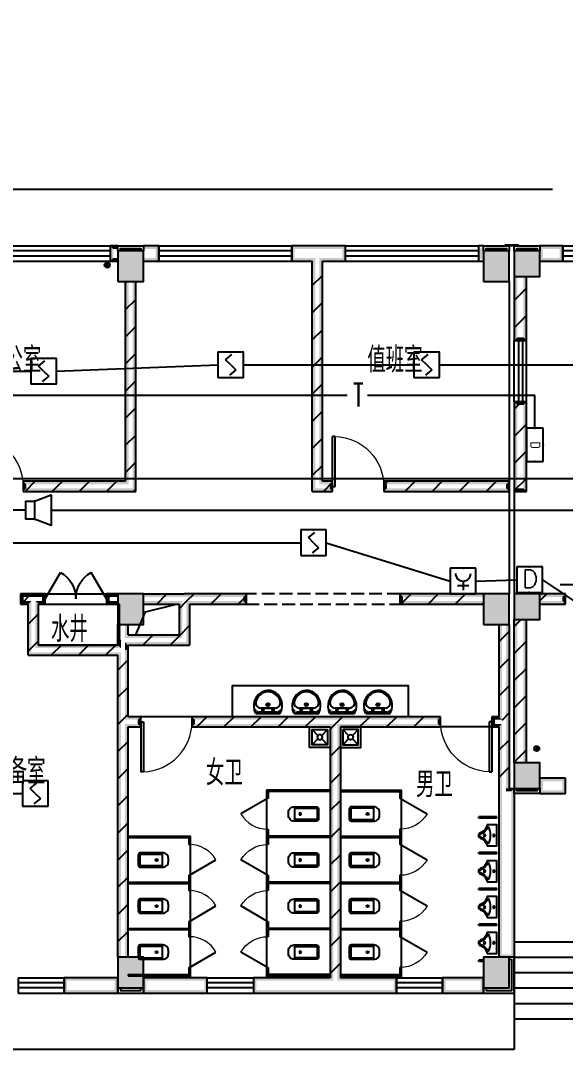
# Model space of a CAD drawing. Extents: x 101023 to 279373, y -114511 to 293844.
# Drawn here: x 171580 to 182230, y -98566 to -78466 of the extents above; entities that cross this region are included whole.
import ezdxf
from ezdxf.enums import TextEntityAlignment as Align

# ---------------------------------------------------------------- set-up
doc = ezdxf.new("R2010")
doc.units = 0
doc.header["$LTSCALE"] = 1000
doc.header["$MEASUREMENT"] = 0
doc.linetypes.add('DASH', pattern=[0.35, 0.25, -0.1])
for name, color, linetype in [('A-DOOR-HOLE', 161, 'Continuous'), ('A-Fixt', 81, 'Continuous'), ('A-WALL-PATT', 252, 'Continuous'), ('COLUMN', 2, 'Continuous'), ('DOOR_FIRE', 4, 'Continuous'), ('E2-楼梯、坡道', 52, 'Continuous'), ('EQUIP-广播', 3, 'Continuous'), ('EQUIP-消防', 3, 'Continuous'), ('PUB_HATCH', 8, 'Continuous'), ('PUB_TEXT', 7, 'Continuous'), ('PUB_WALL', 2, 'Continuous'), ('SIG_TEXT', 7, 'Continuous'), ('STAIR', 2, 'Continuous'), ('WALL', 2, 'Continuous'), ('WINDOW', 2, 'Continuous'), ('WIRE-消防', 1, 'Continuous'), ('厕卫厨', 252, 'Continuous'), ('厨卫', 252, 'Continuous'), ('排水', 153, 'Continuous'), ('看线', 30, 'Continuous')]:
    doc.layers.add(name, color=color, linetype=linetype)
doc.styles.add('_TEL_ATTDEF', font='gbenor', dxfattribs={"bigfont": 'gbcbig'})
doc.styles.add('_TEL_DIM', font='simplex.shx', dxfattribs={"width": 0.8, "height": 3.5, "bigfont": 'gbcbig.shx'})
doc.styles.get("Standard").update_dxf_attribs({"font": 'simplex.shx', "width": 0.8, "bigfont": 'gbcbig.shx'})
pattern_1 = [(45, (-908016.57, -754752.9), (-265.16515, 265.16515), [])]

# ---------------------------------------------------------------- blocks, each defined once
blk = doc.blocks.new('$equip$00002755')
for p, q in [((0.5, 0.5), (-0.5, 0.5)), ((-0.5, 0.5), (-0.5, -0.5)), ((0.5, -0.5), (0.5, 0.5)), ((-0.5, -0.5), (0.5, -0.5))]:
    blk.add_line(p, q)
at = {"const_width": 0.04}
blk.add_lwpolyline([(-0.5, 0.5), (0.5, 0.5), (0.5, -0.5), (-0.5, -0.5), (-0.5, 0.5), (0.5, 0.5)], dxfattribs=at)
for p in [(0, 0.5), (-0.5, 0), (0.5, 0), (-0.027, -0.5)]:
    blk.add_point(p)
at = {"color": 7}
blk.add_attdef('$TEXT$', text='', height=0.4, dxfattribs=at).set_placement((0.026, -0.008), align=Align.MIDDLE_CENTER)
at = {"color": 7, "flags": 1}
for tag, height, p in [('A', 0.00002, (0, 0)), ('B', 0.4, (0.755, -0.254))]:
    blk.add_attdef(tag, text='', height=height, dxfattribs=at).set_placement(p, align=Align.MIDDLE_CENTER)
blk = doc.blocks.new('$equip$00002656')
for p, q in [((-0.5, 1), (-0.5, 0)), ((0.5, 1), (-0.5, 1)), ((0.5, 0), (0.5, 1)), ((0, 0.5), (0, 0.15)), ((-0.5, 0), (0.5, 0)), ((-0.219, 0.331), (0.222, 0.331))]:
    blk.add_line(p, q)
at = {"const_width": 0.04}
blk.add_lwpolyline([(-0.5, 1), (0.5, 1), (0.5, 0), (-0.5, 0), (-0.5, 1), (0.5, 1)], dxfattribs=at)
blk.add_arc((0, 0.8), 0.3, 180, 0)
for p in [(0, 1), (-0.5, 0.5), (0.5, 0.5), (0, 0)]:
    blk.add_point(p)
at = {"color": 7, "flags": 1}
for tag, height, p in [('B', 0.4, (0.762, 0.292)), ('A', 0.00002, (0, 0))]:
    blk.add_attdef(tag, text='', height=height, dxfattribs=at).set_placement(p, align=Align.MIDDLE_CENTER)
blk = doc.blocks.new('$Equip$00002649')
for p, q in [((-0.5, 0.5), (-0.5, -0.5)), ((0.5, 0.5), (-0.5, 0.5)), ((0.5, -0.5), (0.5, 0.5)), ((-0.2, 0.2), (0.05, 0.4)), ((0, 0), (-0.2, 0.2)), ((0, 0), (0.2, -0.2)), ((0.2, -0.2), (-0.05, -0.4)), ((-0.5, -0.5), (0.5, -0.5))]:
    blk.add_line(p, q)
at = {"const_width": 0.04}
blk.add_lwpolyline([(-0.5, 0.5), (0.5, 0.5), (0.5, -0.5), (-0.5, -0.5), (-0.5, 0.5), (0.5, 0.5)], dxfattribs=at)
for p in [(0, 0.5), (-0.5, 0), (0.5, 0), (0, -0.5)]:
    blk.add_point(p)
at = {"color": 7, "flags": 1}
for tag, height, p in [('A', 0.00002, (0, 0)), ('B', 0.4, (0.762, -0.208))]:
    blk.add_attdef(tag, text='', height=height, dxfattribs=at).set_placement(p, align=Align.MIDDLE_CENTER)
blk = doc.blocks.new('ng')
at = {"layer": '排水'}
for p, q in [((345991, 781358), (346091, 781358)), ((346041, 781408), (346041, 781308))]:
    blk.add_line(p, q, dxfattribs=at)
blk.add_circle((346041, 781358), 50, dxfattribs=at)
blk = doc.blocks.new('雨水管')
at = {"layer": '排水'}
blk.add_blockref('ng', (628560, -122908), dxfattribs=at)
blk = doc.blocks.new('$TCHSYS$APDOOR2D')
blk.add_line((0.5, 0), (0, 0.866))
at = {"lineweight": 13}
blk.add_arc((0.5, 0), 1, 120, 180, dxfattribs=at)
blk = doc.blocks.new('$lvtry$00000202')
at = {"color": 0}
for p, q in [((-110, -40, 0), (-110, -470, 0)), ((100, -30, 0), (-100, -30, 0)), ((110, -470, 0), (110, -40, 0)), ((140, -470, 0), (-140, -470, 0))]:
    blk.add_line(p, q, dxfattribs=at)
at = {"color": 0, "elevation": 0}
blk.add_lwpolyline([(140, -40, 0.414214), (100, 0), (-100, 0, 0.414214), (-140, -40), (-140, -480, 0.414214), (-30, -590), (30, -590, 0.414214), (140, -480)], format="xyb", close=True, dxfattribs=at)
at = {"color": 0}
blk.add_circle((0, -359, 0), 20, dxfattribs=at)
for centre, start, end in [((-100, -40, 0), 90, 180), ((100, -40, 0), 0, 90)]:
    blk.add_arc(centre, 10, start, end, dxfattribs=at)
for p in [(0, 0, 0), (0, -359, 0)]:
    blk.add_point(p, dxfattribs=at)
blk = doc.blocks.new('_E6')
for p, q in [((240, 0), (-240, 0)), ((-237, 0), (239, 0)), ((240, 0), (270, -79)), ((-213, -36), (-271, -91)), ((-240, 0), (-270, -79)), ((-179, -23), (181, -23)), ((141, -105), (-141, -105)), ((-141, -105), (141, -105)), ((217, -37), (274, -95))]:
    blk.add_line(p, q)
for centre, radius in [((-99, -65), 16.3), ((2, -172), 31.6), ((2, -172), 23), ((101, -65), 16.3)]:
    blk.add_circle(centre, radius)
for centre, radius, start, end in [((28, -152), 307, 166.1751, 244.7296), ((-141, -205), 100, 90, 190.5602), ((-179, -73), 50, 90, 133.181), ((-28, -152), 307, 297.0639, 13.8249), ((141, -205), 100, 349.4398, 90), ((181, -73), 50, 44.5607, 90), ((0, -179), 243, 190.5602, 349.4398), ((0, -201), 250, 245.8071, 296.4628), ((28, -152), 307, 266.589, 266.5936)]:
    blk.add_arc(centre, radius, start, end)
at = {"width": 0.8, "flags": 9}
for tag in ['XSIZE', 'YSIZE']:
    blk.add_attdef(tag, (0, 0), '', height=0.5, dxfattribs=at)
blk = doc.blocks.new('$lvtry$00000191')
for p, q in [((-150, -150), (-39, -269)), ((39, -269), (150, -150)), ((-150, -450), (-39, -331)), ((39, -331), (150, -450))]:
    blk.add_line(p, q)
for points in [[(200, -500), (200, -100), (-200, -100), (-200, -500)], [(150, -450), (150, -150), (-150, -150), (-150, -450)]]:
    blk.add_lwpolyline(points, close=True)
blk.add_circle((0, -300), 50)
blk.add_point((0, -150))
blk = doc.blocks.new('$WINLIB2D$00000001')
at = {"color": 0}
for points in [[(-0.5, 0.5), (-0.5, -0.5)], [(-0.5, 0.5), (0.5, 0.5)], [(0.5, -0.5), (0.5, 0.5)], [(0.5, 0.1667), (-0.5, 0.1667)], [(0.5, -0.1667), (-0.5, -0.1667)], [(-0.5, -0.5), (0.5, -0.5)]]:
    blk.add_lwpolyline(points, dxfattribs=at)
blk = doc.blocks.new('$DorLib2D$00000001')
for p, q in [((0.45, 0.975), (0.5, 0.975)), ((0.45, 0), (0.45, 0.975)), ((0.5, 0), (0.5, 0.975)), ((0.5, 0), (0.45, 0))]:
    blk.add_line(p, q)
at = {"lineweight": 13}
blk.add_arc((0.475, 0), 0.975, 91.4693, 180, dxfattribs=at)
blk = doc.blocks.new('$lvtry$00000222')
at = {"color": 0, "elevation": 0}
blk.add_lwpolyline([(-205, -191), (-205, 0), (205, 0), (205, -191, 0.268068), (51, -323, -0.317765), (0, -360, -0.317765), (-51, -323, 0.268068)], format="xyb", close=True, dxfattribs=at)
at = {"color": 0}
for centre in [(0, -60, 0), (0, -242, 0)]:
    blk.add_circle(centre, 20, dxfattribs=at)
for centre, radius, start, end in [((-152, -175, 0), 10, 114.1084, 248.1394), ((5, -526, 0), 395, 66.6675, 114.1084), ((-243, -401, 0), 233, 19.2639, 68.1394), ((243, -401, 0), 233, 110.4941, 160.7361), ((158, -173, 0), 10, 290.4941, 66.6675), ((0, -316, 0), 24, 199.2639, 269.4998), ((0, -316, 0), 24, 270.5002, 340.7361)]:
    blk.add_arc(centre, radius, start, end, dxfattribs=at)
for p in [(0, -60, 0), (0, -242, 0)]:
    blk.add_point(p, dxfattribs=at)
blk = doc.blocks.new('$DorLib2D$00000231')
at = {"color": 0}
for p, q in [((-0.5, 0), (-0.25, 0.433)), ((0.5, 0), (0.25, 0.433))]:
    blk.add_line(p, q, dxfattribs=at)
for centre, start, end in [((-0.5, 0), 0, 60), ((0.5, 0), 120, 180)]:
    blk.add_arc(centre, 0.5, start, end, dxfattribs=at)
blk = doc.blocks.new('_FZH')
blk.add_lwpolyline([(-0.5, -0.5), (0.5, -0.5), (0.5, 0.5), (-0.5, 0.5)], close=True)
at = {"layer": 'PUB_HATCH'}
blk.add_solid([(-0.5, -0.5), (0.5, -0.5), (-0.5, 0.5), (0.5, 0.5)], dxfattribs=at)
blk = doc.blocks.new('A$C40CE5D7B')
at = {"layer": 'A-WALL-PATT'}
h = blk.add_hatch(dxfattribs=at)
h.set_pattern_fill('普通砖', color=256, scale=150, style=0)
h.set_pattern_definition(pattern_1)
h.paths.add_polyline_path([(60950, 27870), (61150, 28070), (61150, 32370), (61050, 32470), (60950, 32370)])
h = blk.add_hatch(dxfattribs=at)
h.set_pattern_fill('普通砖', color=256, scale=150, style=0)
h.set_pattern_definition(pattern_1)
h.paths.add_polyline_path([(57500, 31970), (57300, 31970), (57300, 28070), (57500, 27870)])
h = blk.add_hatch(dxfattribs=at)
h.set_pattern_fill('普通砖', color=256, scale=150, style=0)
h.set_pattern_definition(pattern_1)
h.paths.add_polyline_path([(65140, 32070), (64900, 32070), (64900, 30819), (65140, 30819)])
h = blk.add_hatch(dxfattribs=at)
h.set_pattern_fill('普通砖', color=256, scale=150, style=0)
h.set_pattern_definition(pattern_1)
h.paths.add_polyline_path([(65140, 27870), (65140, 29619), (64900, 29619), (64900, 27870)])
h = blk.add_hatch(dxfattribs=at)
h.set_pattern_fill('普通砖', color=256, scale=150, style=0)
h.set_pattern_definition(pattern_1)
h.paths.add_polyline_path([(57500, 27870), (57300, 28070), (55300, 28070), (55300, 27870)])
h = blk.add_hatch(dxfattribs=at)
h.set_pattern_fill('普通砖', color=256, scale=150, style=0)
h.set_pattern_definition(pattern_1)
h.paths.add_polyline_path([(61150, 28070), (60950, 27870), (61350, 27870), (61350, 28070)])
h = blk.add_hatch(dxfattribs=at)
h.set_pattern_fill('普通砖', color=256, scale=150, style=0)
h.set_pattern_definition(pattern_1)
h.paths.add_polyline_path([(64800, 28070), (62350, 28070), (62350, 27870), (64800, 27870)])
h = blk.add_hatch(dxfattribs=at)
h.set_pattern_fill('普通砖', color=256, scale=150, style=0)
h.set_pattern_definition(pattern_1)
h.paths.add_polyline_path([(55500, 25737), (55500, 25870), (55250, 25870), (55250, 25670), (55400, 25670), (55460, 25730)])
h = blk.add_hatch(dxfattribs=at)
h.set_pattern_fill('普通砖', color=256, scale=150, style=0)
h.set_pattern_definition(pattern_1)
h.paths.add_polyline_path([(55400, 24670), (55600, 24870), (55600, 25670), (55540, 25730), (55500, 25737), (55460, 25730), (55400, 25670)])
h = blk.add_hatch(dxfattribs=at)
h.set_pattern_fill('普通砖', color=256, scale=150, style=0)
h.set_pattern_definition(pattern_1)
h.paths.add_polyline_path([(55540, 25730), (55600, 25670), (55730, 25670), (55730, 25870), (55500, 25870), (55500, 25737)])
h = blk.add_hatch(dxfattribs=at)
h.set_pattern_fill('普通砖', color=256, scale=150, style=0)
h.set_pattern_definition(pattern_1)
h.paths.add_polyline_path([(57150, 25670), (57150, 25870), (56930, 25870), (56930, 25670)])
h = blk.add_hatch(dxfattribs=at)
h.set_pattern_fill('普通砖', color=256, scale=150, style=0)
h.set_pattern_definition(pattern_1)
h.paths.add_polyline_path([(57650, 25870), (57650, 25670), (58350, 25670), (58410, 25730), (58450, 25737), (58450, 25870)])
h = blk.add_hatch(dxfattribs=at)
h.set_pattern_fill('普通砖', color=256, scale=150, style=0)
h.set_pattern_definition(pattern_1)
h.paths.add_polyline_path([(58450, 25737), (58410, 25730), (58350, 25670), (58350, 25070), (58550, 24870), (58550, 25670), (58490, 25730)])
h = blk.add_hatch(dxfattribs=at)
h.set_pattern_fill('普通砖', color=256, scale=150, style=0)
h.set_pattern_definition(pattern_1)
h.paths.add_polyline_path([(58490, 25730), (58550, 25670), (59664, 25670), (59664, 25870), (58450, 25870), (58450, 25737)])
h = blk.add_hatch(dxfattribs=at)
h.set_pattern_fill('普通砖', color=256, scale=150, style=0)
h.set_pattern_definition(pattern_1)
h.paths.add_polyline_path([(64300, 25670), (64300, 25870), (62664, 25870), (62664, 25670)])
h = blk.add_hatch(dxfattribs=at)
h.set_pattern_fill('普通砖', color=256, scale=150, style=0)
h.set_pattern_definition(pattern_1)
h.paths.add_polyline_path([(65400, 25870), (65400, 25670), (65900, 25670), (65900, 25870)])
h = blk.add_hatch(dxfattribs=at)
h.set_pattern_fill('普通砖', color=256, scale=150, style=0)
h.set_pattern_definition(pattern_1)
h.paths.add_polyline_path([(65140, 25370), (64900, 25370), (64900, 22570), (65140, 22570)])
h = blk.add_hatch(dxfattribs=at)
h.set_pattern_fill('普通砖', color=256, scale=150, style=0)
h.set_pattern_definition(pattern_1)
h.paths.add_polyline_path([(64800, 25270), (64600, 25270), (64600, 23470), (64660, 23410), (64667, 23370), (64800, 23370)])
h = blk.add_hatch(dxfattribs=at)
h.set_pattern_fill('普通砖', color=256, scale=150, style=0)
h.set_pattern_definition(pattern_1)
h.paths.add_polyline_path([(57217, 24770), (57350, 24770), (57350, 24870), (57290, 24930), (57283, 24970), (57150, 24970), (57150, 24870), (57210, 24810)])
h = blk.add_hatch(dxfattribs=at)
h.set_pattern_fill('普通砖', color=256, scale=150, style=0)
h.set_pattern_definition(pattern_1)
h.paths.add_polyline_path([(57283, 24970), (57290, 24930), (57350, 24870), (58550, 24870), (58350, 25070), (57350, 25070), (57290, 25010)])
h = blk.add_hatch(dxfattribs=at)
h.set_pattern_fill('普通砖', color=256, scale=150, style=0)
h.set_pattern_definition(pattern_1)
h.paths.add_polyline_path([(55600, 24870), (55400, 24670), (57150, 24670), (57210, 24730), (57217, 24770), (57210, 24810), (57150, 24870)])
h = blk.add_hatch(dxfattribs=at)
h.set_pattern_fill('普通砖', color=256, scale=150, style=0)
h.set_pattern_definition(pattern_1)
h.paths.add_polyline_path([(57283, 23370), (57290, 23410), (57350, 23470), (57350, 24770), (57217, 24770), (57210, 24730), (57150, 24670), (57150, 23370)])
h = blk.add_hatch(dxfattribs=at)
h.set_pattern_fill('普通砖', color=256, scale=150, style=0)
h.set_pattern_definition(pattern_1)
h.paths.add_polyline_path([(57150, 18770), (57350, 18770), (57350, 23270), (57290, 23330), (57283, 23370), (57150, 23370)])
h = blk.add_hatch(dxfattribs=at)
h.set_pattern_fill('普通砖', color=256, scale=150, style=0)
h.set_pattern_definition(pattern_1)
h.paths.add_polyline_path([(57290, 23330), (57350, 23270), (57600, 23270), (57600, 23470), (57350, 23470), (57290, 23410), (57283, 23370)])
h = blk.add_hatch(dxfattribs=at)
h.set_pattern_fill('普通砖', color=256, scale=150, style=0)
h.set_pattern_definition(pattern_1)
h.paths.add_polyline_path([(61400, 23337), (61400, 23470), (58600, 23470), (58600, 23270), (61300, 23270), (61360, 23330)])
h = blk.add_hatch(dxfattribs=at)
h.set_pattern_fill('普通砖', color=256, scale=150, style=0)
h.set_pattern_definition(pattern_1)
h.paths.add_polyline_path([(61400, 23337), (61360, 23330), (61300, 23270), (61300, 18370), (61400, 18270), (61500, 18370), (61500, 23270), (61440, 23330)])
h = blk.add_hatch(dxfattribs=at)
h.set_pattern_fill('普通砖', color=256, scale=150, style=0)
h.set_pattern_definition(pattern_1)
h.paths.add_polyline_path([(61440, 23330), (61500, 23270), (63460, 23270), (63460, 23470), (61400, 23470), (61400, 23337)])
h = blk.add_hatch(dxfattribs=at)
h.set_pattern_fill('普通砖', color=256, scale=150, style=0)
h.set_pattern_definition(pattern_1)
h.paths.add_polyline_path([(64667, 23370), (64660, 23330), (64600, 23270), (64600, 22070), (64800, 22070), (64800, 23370)])
at = {"layer": 'PUB_WALL'}
for points in [[(57150, 32670), (57000, 32670), (57060, 32610), (57150, 32610)], [(57000, 32670), (57000, 32370), (57060, 32430), (57060, 32610)], [(57650, 32570), (57150, 32570), (57210, 32510), (57590, 32510)], [(57150, 32570), (57150, 31970), (57210, 32030), (57210, 32510)], [(57650, 31970), (57650, 32570), (57590, 32510), (57590, 32030)], [(57949, 32670), (57650, 32670), (57650, 32610), (57889, 32610)], [(57949, 32370), (57949, 32670), (57889, 32610), (57889, 32430)], [(61050, 32670), (60549, 32670), (60609, 32610), (61050, 32610)], [(60549, 32670), (60549, 32370), (60609, 32430), (60609, 32610)], [(61599, 32670), (61050, 32670), (61050, 32610), (61539, 32610)], [(61599, 32370), (61599, 32670), (61539, 32610), (61539, 32430)], [(64199, 32670), (64199, 32370), (64259, 32430), (64259, 32610)], [(64300, 32370), (64300, 32670), (64240, 32610), (64240, 32430)], [(64800, 32570), (64300, 32570), (64360, 32510), (64740, 32510)], [(64300, 32570), (64300, 31970), (64360, 32030), (64360, 32510)], [(64800, 31970), (64800, 32570), (64740, 32510), (64740, 32030)], [(65400, 32570), (64900, 32570), (64960, 32510), (65340, 32510)], [(64900, 32570), (64900, 32070), (64960, 32130), (64960, 32510)], [(65400, 32070), (65400, 32570), (65340, 32510), (65340, 32130)], [(65850, 32670), (65400, 32670), (65460, 32610), (65790, 32610)], [(65400, 32670), (65400, 32370), (65460, 32430), (65460, 32610)], [(65850, 32370), (65850, 32670), (65790, 32610), (65790, 32430)], [(57000, 32370), (57150, 32370), (57150, 32430), (57060, 32430)], [(57650, 32370), (57949, 32370), (57889, 32430), (57650, 32430)], [(60549, 32370), (60950, 32370), (61010, 32430), (60609, 32430)], [(60950, 27870), (60950, 32370), (61010, 32430), (61010, 27930)], [(61150, 28070), (61150, 32370), (61090, 32430), (61090, 28010)], [(61150, 32370), (61599, 32370), (61539, 32430), (61090, 32430)], [(65400, 32370), (65850, 32370), (65790, 32430), (65460, 32430)], [(57150, 31970), (57650, 31970), (57590, 32030), (57210, 32030)], [(57360, 31970), (57300, 31970), (57300, 28070), (57360, 28010)], [(57500, 31970), (57440, 31970), (57440, 27930), (57500, 27870)], [(64300, 31970), (64800, 31970), (64740, 32030), (64360, 32030)], [(64900, 32070), (65400, 32070), (65340, 32130), (64960, 32130)], [(64960, 32070), (64900, 32070), (64900, 30819), (64960, 30879)], [(65140, 32070), (65080, 32070), (65080, 30879), (65140, 30819)], [(64900, 30819), (65140, 30819), (65080, 30879), (64960, 30879)], [(65140, 29619), (64900, 29619), (64960, 29559), (65080, 29559)], [(64900, 29619), (64900, 27870), (64960, 27930), (64960, 29559)], [(65140, 27870), (65140, 29619), (65080, 29559), (65080, 27930)], [(57300, 28070), (55300, 28070), (55360, 28010), (57360, 28010)], [(55300, 28070), (55300, 27870), (55360, 27930), (55360, 28010)], [(61350, 28070), (61150, 28070), (61090, 28010), (61290, 28010)], [(61350, 27870), (61350, 28070), (61290, 28010), (61290, 27930)], [(64800, 28070), (62350, 28070), (62410, 28010), (64740, 28010)], [(62350, 28070), (62350, 27870), (62410, 27930), (62410, 28010)], [(64800, 27870), (64800, 28070), (64740, 28010), (64740, 27930)], [(55300, 27870), (57500, 27870), (57440, 27930), (55360, 27930)], [(60950, 27870), (61350, 27870), (61290, 27930), (61010, 27930)], [(62350, 27870), (64800, 27870), (64740, 27930), (62410, 27930)], [(64900, 27870), (65140, 27870), (65080, 27930), (64960, 27930)], [(55500, 25870), (55250, 25870), (55310, 25810), (55500, 25810)], [(55250, 25870), (55250, 25670), (55310, 25730), (55310, 25810)], [(55250, 25670), (55400, 25670), (55460, 25730), (55310, 25730)], [(55400, 24670), (55400, 25670), (55460, 25730), (55460, 24730)], [(55730, 25870), (55500, 25870), (55500, 25810), (55670, 25810)], [(55600, 24870), (55600, 25670), (55540, 25730), (55540, 24810)], [(55600, 25670), (55730, 25670), (55670, 25730), (55540, 25730)], [(55730, 25670), (55730, 25870), (55670, 25810), (55670, 25730)], [(57150, 25810), (57150, 25870), (56930, 25870), (56990, 25810)], [(56930, 25870), (56930, 25670), (56990, 25730), (56990, 25810)], [(57150, 25670), (57150, 25730), (56990, 25730), (56930, 25670)], [(57650, 25870), (57150, 25870), (57210, 25810), (57590, 25810)], [(57150, 25870), (57150, 25270), (57210, 25330), (57210, 25810)], [(57650, 25270), (57650, 25870), (57590, 25810), (57590, 25330)], [(57650, 25870), (57650, 25810), (58450, 25810), (58450, 25870)], [(57650, 25730), (57650, 25670), (58350, 25670), (58410, 25730)], [(58350, 25670), (58350, 25070), (58410, 25010), (58410, 25730)], [(59664, 25870), (58450, 25870), (58450, 25810), (59604, 25810)], [(58550, 25670), (58550, 24870), (58490, 24930), (58490, 25730)], [(58550, 25670), (59664, 25670), (59604, 25730), (58490, 25730)], [(59664, 25670), (59664, 25870), (59604, 25810), (59604, 25730)], [(64300, 25810), (64300, 25870), (62664, 25870), (62724, 25810)], [(62664, 25870), (62664, 25670), (62724, 25730), (62724, 25810)], [(64300, 25670), (64300, 25730), (62724, 25730), (62664, 25670)], [(64800, 25870), (64300, 25870), (64360, 25810), (64740, 25810)], [(64300, 25870), (64300, 25270), (64360, 25330), (64360, 25810)], [(64800, 25270), (64800, 25870), (64740, 25810), (64740, 25330)], [(65400, 25870), (64900, 25870), (64960, 25810), (65340, 25810)], [(64900, 25870), (64900, 25370), (64960, 25430), (64960, 25810)], [(65400, 25370), (65400, 25870), (65340, 25810), (65340, 25430)], [(65400, 25870), (65400, 25810), (65840, 25810), (65900, 25870)], [(65400, 25730), (65400, 25670), (65900, 25670), (65840, 25730)], [(65900, 25670), (65900, 25870), (65840, 25810), (65840, 25730)], [(57150, 25270), (57650, 25270), (57590, 25330), (57210, 25330)], [(64300, 25270), (64800, 25270), (64740, 25330), (64360, 25330)], [(64900, 25370), (65400, 25370), (65340, 25430), (64960, 25430)], [(64960, 25370), (64900, 25370), (64900, 22570), (64960, 22570)], [(65140, 25370), (65080, 25370), (65080, 22570), (65140, 22570)], [(57210, 25270), (57150, 25270), (57150, 24970), (57210, 24970)], [(57350, 25270), (57290, 25270), (57290, 25010), (57350, 25070)], [(64660, 25270), (64600, 25270), (64600, 23470), (64660, 23410)], [(64800, 25270), (64740, 25270), (64740, 23370), (64800, 23370)], [(57150, 24870), (57150, 24970), (57210, 24970), (57210, 24810)], [(57350, 25070), (58350, 25070), (58410, 25010), (57290, 25010)], [(57350, 24770), (57350, 24870), (57290, 24930), (57290, 24770)], [(57350, 24870), (58550, 24870), (58490, 24930), (57290, 24930)], [(55400, 24670), (57150, 24670), (57210, 24730), (55460, 24730)], [(55600, 24870), (57150, 24870), (57210, 24810), (55540, 24810)], [(57150, 23370), (57150, 24670), (57210, 24730), (57210, 23370)], [(57350, 23470), (57350, 24770), (57290, 24770), (57290, 23410)], [(57150, 18770), (57210, 18770), (57210, 23370), (57150, 23370)], [(57600, 23470), (57350, 23470), (57290, 23410), (57540, 23410)], [(57290, 18770), (57350, 18770), (57350, 23270), (57290, 23330)], [(57350, 23270), (57600, 23270), (57540, 23330), (57290, 23330)], [(57600, 23270), (57600, 23470), (57540, 23410), (57540, 23330)], [(61400, 23470), (58600, 23470), (58660, 23410), (61400, 23410)], [(58600, 23470), (58600, 23270), (58660, 23330), (58660, 23410)], [(58600, 23270), (61300, 23270), (61360, 23330), (58660, 23330)], [(61300, 23270), (61300, 18370), (61360, 18310), (61360, 23330)], [(63460, 23470), (61400, 23470), (61400, 23410), (63400, 23410)], [(61500, 23270), (61500, 18370), (61440, 18310), (61440, 23330)], [(61500, 23270), (63460, 23270), (63400, 23330), (61440, 23330)], [(63460, 23270), (63460, 23470), (63400, 23410), (63400, 23330)], [(64600, 23470), (64460, 23470), (64520, 23410), (64660, 23410)], [(64460, 23470), (64460, 23270), (64520, 23330), (64520, 23410)], [(64460, 23270), (64600, 23270), (64660, 23330), (64520, 23330)], [(64600, 23270), (64600, 22070), (64660, 22070), (64660, 23330)], [(64800, 23370), (64800, 22070), (64740, 22070), (64740, 23370)], [(65400, 22570), (64900, 22570), (64960, 22510), (65340, 22510)], [(64900, 22570), (64900, 22070), (64960, 22130), (64960, 22510)], [(65400, 22070), (65400, 22570), (65340, 22510), (65340, 22130)], [(64900, 22070), (65400, 22070), (65340, 22130), (64960, 22130)], [(65900, 22270), (65400, 22270), (65460, 22210), (65840, 22210)], [(65400, 22270), (65400, 21970), (65460, 22030), (65460, 22210)], [(65900, 21970), (65900, 22270), (65840, 22210), (65840, 22030)], [(64600, 22070), (64600, 18770), (64660, 18770), (64660, 22070)], [(64740, 22070), (64740, 22010), (64840, 22010), (64900, 22070)], [(64900, 22070), (64840, 22010), (64840, 18770), (64900, 18770)], [(65400, 21970), (65900, 21970), (65840, 22030), (65460, 22030)], [(57650, 18770), (57150, 18770), (57210, 18710), (57590, 18710)], [(57150, 18770), (57150, 18170), (57210, 18230), (57210, 18710)], [(57650, 18170), (57650, 18770), (57590, 18710), (57590, 18230)], [(64800, 18770), (64300, 18770), (64360, 18710), (64740, 18710)], [(64300, 18770), (64300, 18170), (64360, 18230), (64360, 18710)], [(64900, 18770), (64900, 18830), (64600, 18830), (64600, 18770)], [(64800, 18170), (64800, 18770), (64740, 18710), (64740, 18230)], [(57150, 18370), (56100, 18370), (56160, 18310), (57090, 18310)], [(56100, 18370), (56100, 18070), (56160, 18130), (56160, 18310)], [(57150, 18070), (57150, 18370), (57090, 18310), (57090, 18130)], [(58900, 18370), (57650, 18370), (57710, 18310), (58840, 18310)], [(57650, 18370), (57650, 18070), (57710, 18130), (57710, 18310)], [(58900, 18070), (58900, 18370), (58840, 18310), (58840, 18130)], [(61300, 18370), (59800, 18370), (59860, 18310), (61360, 18310)], [(59800, 18370), (59800, 18070), (59860, 18130), (59860, 18310)], [(62600, 18370), (61500, 18370), (61440, 18310), (62540, 18310)], [(62600, 18070), (62600, 18370), (62540, 18310), (62540, 18130)], [(64300, 18370), (63500, 18370), (63560, 18310), (64240, 18310)], [(63500, 18370), (63500, 18070), (63560, 18130), (63560, 18310)], [(64300, 18070), (64300, 18370), (64240, 18310), (64240, 18130)], [(56100, 18070), (57150, 18070), (57090, 18130), (56160, 18130)], [(57150, 18170), (57650, 18170), (57590, 18230), (57210, 18230)], [(57650, 18070), (58900, 18070), (58840, 18130), (57710, 18130)], [(59800, 18070), (61400, 18070), (61400, 18130), (59860, 18130)], [(61400, 18070), (62600, 18070), (62540, 18130), (61400, 18130)], [(63500, 18070), (64300, 18070), (64240, 18130), (63560, 18130)], [(64300, 18170), (64800, 18170), (64740, 18230), (64360, 18230)]]:
    blk.add_hatch(color=256, dxfattribs=at).paths.add_polyline_path(points)
for points in [[(57150, 32570), (57150, 32670), (57650, 32670), (57650, 32570)], [(57200, 32570), (57200, 32620), (57600, 32620), (57600, 32570)], [(64300, 32570), (64300, 32670), (64800, 32670), (64800, 32570)], [(64350, 32570), (64350, 32620), (64750, 32620), (64750, 32570)], [(64900, 32570), (64900, 32670), (65400, 32670), (65400, 32570)], [(64950, 32570), (64950, 32620), (65350, 32620), (65350, 32570)], [(57500, 25070), (57691, 25520), (58300, 25670)], [(60065, 18370), (60065, 22035), (61300, 22035)], [(61500, 22035), (62687, 22035), (62687, 18370)], [(65400, 22070), (65400, 21970), (64900, 21970), (64900, 22070)], [(65350, 22070), (65350, 22020), (64950, 22020), (64950, 22070)], [(57350, 21135), (58562, 21135), (58562, 18370)], [(64300, 18170), (64300, 18070), (64900, 18070), (64900, 18770), (64800, 18770)], [(64350, 18170), (64350, 18120), (64850, 18120), (64850, 18720), (64800, 18720)], [(57150, 18170), (57150, 18070), (57650, 18070), (57650, 18170)], [(57200, 18170), (57200, 18120), (57600, 18120), (57600, 18170)]]:
    blk.add_lwpolyline(points)
for points in [[(64725, 32690), (64975, 32690), (64975, 32670), (64725, 32670)], [(55600, 25670), (57175, 25670), (57175, 24870), (55600, 24870)]]:
    blk.add_lwpolyline(points, close=True)
at = {"layer": 'A-DOOR-HOLE', "linetype": 'DASH'}
for p, q in [((62664, 25870), (59664, 25870)), ((59664, 25670), (62664, 25670))]:
    blk.add_line(p, q, dxfattribs=at)
at = {"layer": 'DOOR_FIRE'}
for p, q in [((55730, 25870), (56930, 25870)), ((55730, 25670), (56930, 25670))]:
    blk.add_line(p, q, dxfattribs=at)
at = {"layer": 'E2-楼梯、坡道'}
for points in [[(64900, 22070), (64900, 18170), (72700, 18170), (72700, 20170)], [(64900, 19070), (72700, 19070)], [(64900, 18770), (72700, 18770)], [(64900, 18470), (72700, 18470)], [(64900, 18170), (64900, 17870), (72700, 17870), (72700, 18170)], [(64900, 18170), (72700, 18170)], [(64900, 17870), (64900, 17570), (72700, 17570), (72700, 17870)]]:
    blk.add_lwpolyline(points, dxfattribs=at)
at = {"layer": 'WALL'}
for p, q in [((57150, 32670), (57000, 32670)), ((57000, 32670), (57000, 32370)), ((57949, 32670), (57650, 32670)), ((57949, 32370), (57949, 32670)), ((61050, 32670), (60549, 32670)), ((60549, 32670), (60549, 32370)), ((61599, 32670), (61050, 32670)), ((61599, 32370), (61599, 32670)), ((64300, 32670), (64199, 32670)), ((64199, 32670), (64199, 32370)), ((64300, 32570), (64300, 32670)), ((65850, 32670), (65400, 32670)), ((65400, 32670), (65400, 32570)), ((65850, 32370), (65850, 32670)), ((57000, 32370), (57150, 32370)), ((57650, 32370), (57949, 32370)), ((60549, 32370), (60950, 32370)), ((60950, 27870), (60950, 32370)), ((61150, 28070), (61150, 32370)), ((61150, 32370), (61599, 32370)), ((64199, 32370), (64300, 32370)), ((65400, 32370), (65850, 32370)), ((57300, 28070), (57300, 31970)), ((57500, 27870), (57500, 31970)), ((64900, 32070), (64900, 30819)), ((65140, 30819), (65140, 32070)), ((64900, 30819), (65140, 30819)), ((65140, 29619), (64900, 29619)), ((64900, 29619), (64900, 27870)), ((65140, 27870), (65140, 29619)), ((57300, 28070), (55300, 28070)), ((55300, 28070), (55300, 27870)), ((61350, 28070), (61150, 28070)), ((61350, 27870), (61350, 28070)), ((64800, 28070), (62350, 28070)), ((62350, 28070), (62350, 27870)), ((64800, 27870), (64800, 28070)), ((55300, 27870), (57500, 27870)), ((60950, 27870), (61350, 27870)), ((62350, 27870), (64800, 27870)), ((64900, 27870), (65140, 27870)), ((55500, 25870), (55250, 25870)), ((55250, 25870), (55250, 25670)), ((55730, 25870), (55500, 25870)), ((55730, 25670), (55730, 25870)), ((57150, 25870), (56930, 25870)), ((56930, 25870), (56930, 25670)), ((57650, 25870), (58450, 25870)), ((59664, 25870), (58450, 25870)), ((59664, 25670), (59664, 25870)), ((64300, 25870), (62664, 25870)), ((62664, 25870), (62664, 25670)), ((65900, 25870), (65400, 25870)), ((65900, 25670), (65900, 25870)), ((55250, 25670), (55400, 25670)), ((55400, 24670), (55400, 25670)), ((55600, 24870), (55600, 25670)), ((55600, 25670), (55730, 25670)), ((56930, 25670), (57150, 25670)), ((57650, 25670), (58350, 25670)), ((58350, 25670), (58350, 25070)), ((58550, 25670), (58550, 24870)), ((58550, 25670), (59664, 25670)), ((62664, 25670), (64300, 25670)), ((65400, 25670), (65900, 25670)), ((64900, 22570), (64900, 25370)), ((65140, 22570), (65140, 25370)), ((57150, 24970), (57150, 25270)), ((57350, 25070), (57350, 25270)), ((64600, 25270), (64600, 23470)), ((64800, 25270), (64800, 23370)), ((57150, 24870), (57150, 24970)), ((57350, 25070), (58350, 25070)), ((55600, 24870), (57150, 24870)), ((57350, 24770), (57350, 24870)), ((57350, 24870), (58550, 24870)), ((57350, 23470), (57350, 24770)), ((55400, 24670), (57150, 24670)), ((57150, 23370), (57150, 24670)), ((57150, 18770), (57150, 23370)), ((57600, 23470), (57350, 23470)), ((57600, 23270), (57600, 23470)), ((61400, 23470), (58600, 23470)), ((58600, 23470), (58600, 23270)), ((63460, 23470), (61400, 23470)), ((63460, 23270), (63460, 23470)), ((64600, 23470), (64460, 23470)), ((64460, 23470), (64460, 23270)), ((64800, 23370), (64800, 22070)), ((57350, 18770), (57350, 23270)), ((57350, 23270), (57600, 23270)), ((58600, 23270), (61300, 23270)), ((61300, 23270), (61300, 18370)), ((61500, 23270), (61500, 18370)), ((61500, 23270), (63460, 23270)), ((64460, 23270), (64600, 23270)), ((64600, 23270), (64600, 22070)), ((65900, 22270), (65400, 22270)), ((65900, 21970), (65900, 22270)), ((64600, 22070), (64600, 18770)), ((64800, 22070), (64900, 22070)), ((64900, 22070), (64900, 18770)), ((65400, 22070), (65400, 21970)), ((65400, 21970), (65900, 21970)), ((64560, 21514), (64210, 21514)), ((64210, 21489), (64210, 21514)), ((64560, 21489), (64560, 21514)), ((64560, 21489), (64210, 21489)), ((64560, 20814), (64210, 20814)), ((64210, 20789), (64210, 20814)), ((64560, 20789), (64210, 20789)), ((64560, 20789), (64560, 20814)), ((64560, 20114), (64210, 20114)), ((64210, 20089), (64210, 20114)), ((64560, 20089), (64560, 20114)), ((64560, 20089), (64210, 20089)), ((64560, 19414), (64210, 19414)), ((64210, 19389), (64210, 19414)), ((64560, 19389), (64210, 19389)), ((64560, 19389), (64560, 19414)), ((64300, 18714), (64210, 18714)), ((64210, 18689), (64210, 18714)), ((64900, 18770), (64800, 18770)), ((64300, 18689), (64210, 18689)), ((57150, 18370), (56100, 18370)), ((56100, 18370), (56100, 18070)), ((57150, 18070), (57150, 18370)), ((58900, 18370), (57650, 18370)), ((57650, 18370), (57650, 18070)), ((58900, 18070), (58900, 18370)), ((61300, 18370), (59800, 18370)), ((59800, 18370), (59800, 18070)), ((62600, 18370), (61500, 18370)), ((62600, 18070), (62600, 18370)), ((64300, 18370), (63500, 18370)), ((63500, 18370), (63500, 18070)), ((64300, 18070), (64300, 18370)), ((56100, 18070), (57150, 18070)), ((57650, 18070), (58900, 18070)), ((59800, 18070), (61400, 18070)), ((61400, 18070), (62600, 18070)), ((63500, 18070), (64300, 18070))]:
    blk.add_line(p, q, dxfattribs=at)
at = {"layer": 'WINDOW'}
for p, q in [((58600, 23470), (57600, 23470)), ((64460, 23270), (63460, 23270))]:
    blk.add_line(p, q, dxfattribs=at)
at = {"layer": '厕卫厨'}
blk.add_lwpolyline([(62835, 23470), (62835, 24070), (59385, 24070), (59385, 23470)], dxfattribs=at)
at = {"layer": '厨卫'}
for p, q in [((60062, 21872), (60062, 22035)), ((61300, 22035), (60062, 22035)), ((61300, 22010), (60062, 22010)), ((61300, 22035), (60087, 22035)), ((60087, 22010), (60087, 21872)), ((61300, 22010), (60087, 22010)), ((61300, 22035), (61300, 22010)), ((61300, 22035), (61300, 22010)), ((61500, 22035), (61500, 22010)), ((61500, 22035), (62687, 22035)), ((61500, 22035), (61500, 22010)), ((61500, 22035), (62662, 22035)), ((61500, 22010), (62662, 22010)), ((61500, 22010), (62687, 22010)), ((62662, 22010), (62662, 21872)), ((62687, 21872), (62687, 22035)), ((60087, 21872), (60062, 21872)), ((62662, 21872), (62687, 21872)), ((57350, 21135), (57350, 21110)), ((57350, 21135), (58562, 21135)), ((57350, 21110), (58537, 21110)), ((58537, 21110), (58537, 20972)), ((58562, 20972), (58562, 21135)), ((60062, 21272), (60087, 21272)), ((60062, 21110), (60062, 21272)), ((61300, 21135), (60062, 21135)), ((60062, 20972), (60062, 21135)), ((61300, 21135), (60062, 21135)), ((61300, 21110), (60062, 21110)), ((61300, 21110), (60062, 21110)), ((60087, 21272), (60087, 21135)), ((61300, 21135), (60087, 21135)), ((61300, 21135), (60087, 21135)), ((61300, 21110), (60087, 21110)), ((60087, 21110), (60087, 20972)), ((61300, 21110), (60087, 21110)), ((61300, 21135), (61300, 21110)), ((61300, 21135), (61300, 21110)), ((61300, 21135), (61300, 21110)), ((61300, 21135), (61300, 21110)), ((61300, 21135), (61300, 21110)), ((61500, 21135), (61500, 21110)), ((61500, 21135), (61500, 21110)), ((61500, 21135), (62662, 21135)), ((61500, 21135), (61500, 21110)), ((61500, 21135), (62687, 21135)), ((61500, 21135), (61500, 21110)), ((61500, 21135), (62662, 21135)), ((61500, 21110), (62687, 21110)), ((61500, 21110), (62662, 21110)), ((61500, 21110), (62687, 21110)), ((62662, 21272), (62662, 21135)), ((62687, 21272), (62662, 21272)), ((62662, 21110), (62662, 20972)), ((62687, 21110), (62687, 21272)), ((62687, 20972), (62687, 21135)), ((58537, 20972), (58562, 20972)), ((60087, 20972), (60062, 20972)), ((62662, 20972), (62687, 20972)), ((58537, 20372), (58537, 20235)), ((58562, 20372), (58537, 20372)), ((58562, 20210), (58562, 20372)), ((60062, 20372), (60087, 20372)), ((60062, 20210), (60062, 20372)), ((60087, 20372), (60087, 20235)), ((62662, 20372), (62662, 20235)), ((62687, 20372), (62662, 20372)), ((62687, 20210), (62687, 20372)), ((57350, 20235), (57350, 20210)), ((57350, 20235), (57350, 20210)), ((57350, 20235), (58537, 20235)), ((57350, 20210), (58562, 20210)), ((58537, 20210), (58537, 20072)), ((58562, 20072), (58562, 20235)), ((60062, 20072), (60062, 20235)), ((61300, 20210), (60062, 20210)), ((61300, 20235), (60087, 20235)), ((60087, 20210), (60087, 20072)), ((61300, 20235), (61300, 20210)), ((61300, 20235), (61300, 20210)), ((61500, 20235), (61500, 20210)), ((61500, 20235), (62662, 20235)), ((61500, 20235), (61500, 20210)), ((61500, 20235), (62662, 20235)), ((61500, 20210), (62662, 20210)), ((61500, 20210), (62687, 20210)), ((62662, 20210), (62662, 20072)), ((62687, 20072), (62687, 20222)), ((58537, 20072), (58562, 20072)), ((60087, 20072), (60062, 20072)), ((62662, 20072), (62687, 20072)), ((57350, 19335), (57350, 19310)), ((57350, 19335), (58537, 19335)), ((57350, 19310), (58537, 19310)), ((58537, 19472), (58537, 19335)), ((58562, 19472), (58537, 19472)), ((58537, 19310), (58537, 19172)), ((58562, 19322), (58562, 19472)), ((58562, 19172), (58562, 19322)), ((60062, 19472), (60087, 19472)), ((60062, 19322), (60062, 19472)), ((60062, 19172), (60062, 19322)), ((60087, 19472), (60087, 19335)), ((61300, 19335), (60087, 19335)), ((60087, 19310), (60087, 19172)), ((61300, 19310), (60087, 19310)), ((61300, 19335), (61300, 19310)), ((61500, 19335), (61500, 19310)), ((61500, 19335), (62662, 19335)), ((61500, 19335), (61500, 19310)), ((61500, 19335), (62662, 19335)), ((61500, 19310), (62662, 19310)), ((61500, 19310), (62687, 19310)), ((62662, 19472), (62662, 19335)), ((62687, 19472), (62662, 19472)), ((62662, 19310), (62662, 19172)), ((62687, 19310), (62687, 19472)), ((62687, 19172), (62687, 19322)), ((58537, 19172), (58562, 19172)), ((60087, 19172), (60062, 19172)), ((62662, 19172), (62687, 19172)), ((58537, 18572), (58537, 18435)), ((58562, 18572), (58537, 18572)), ((58562, 18410), (58562, 18572)), ((60062, 18572), (60087, 18572)), ((60062, 18410), (60062, 18572)), ((60087, 18572), (60087, 18435)), ((62662, 18572), (62662, 18435)), ((62687, 18572), (62662, 18572)), ((62687, 18410), (62687, 18572)), ((57350, 18435), (57350, 18410)), ((57350, 18435), (58537, 18435)), ((57350, 18410), (58562, 18410)), ((61300, 18410), (60062, 18410)), ((61300, 18435), (60087, 18435)), ((61300, 18435), (61300, 18410)), ((61500, 18435), (61500, 18410)), ((61500, 18435), (62662, 18435)), ((61500, 18410), (62687, 18410))]:
    blk.add_line(p, q, dxfattribs=at)
at = {"layer": '排水'}
blk.add_line((64900, 17570), (64900, 16970), dxfattribs=at)
for points in [[(64900, 16970), (7900, 16970), (7900, 19270), (7300, 19270), (7300, 29470), (7900, 29470), (7900, 31770), (17650, 31770), (17650, 37070)], [(65650, 33770), (35150, 33770), (35150, 31770), (24050, 31770), (24050, 37070)]]:
    blk.add_lwpolyline(points, dxfattribs=at)
at = {"layer": '看线'}
for p, q in [((64800, 31970), (64800, 25870)), ((64900, 27870), (64900, 25870))]:
    blk.add_line(p, q, dxfattribs=at)
blk.add_blockref('雨水管', (-917658, -626157))
at = {"layer": 'A-Fixt', "xscale": -1, "rotation": 270}
for p in [(64560, 21151), (64560, 20451), (64560, 19751), (64560, 19051)]:
    blk.add_blockref('$lvtry$00000222', p, dxfattribs=at)
at = {"layer": 'COLUMN'}
for p, xscale, yscale, zscale, rotation in [((57400, 32270), 499.9999999245629, 599.9999999215361, 599.9999999215361, 359.999999981804), ((64550, 32270), 500.0000000451691, 599.999999917578, 599.999999917578, 359.9999999978922), ((65150, 32320), 499.9999997857958, 500.0000001124572, 500.0000001124572, 1.768912274085339e-08), ((57400, 25570), 500.0000001756707, 599.9999998725252, 599.9999998725252, 1.664858609605675e-08), ((64550, 25570), 500.0966797312722, 599.999999872758, 599.999999872758, 2.734215024302058e-08), ((65150, 25620), 500.0007194943028, 499.9999999977881, 499.9999999977881, 1.283326665329479e-08), ((65150, 22320), 500.0007194943028, 499.9999999977881, 499.9999999977881, 1.283326665329479e-08), ((57400, 18470), 499.9999999968568, 599.9999998037238, 599.9999998037238, 4.326231148142694e-08), ((64550, 18470), 499.999280189164, 600.0000002221204, 600.0000002221204, 2.217146629461946e-08)]:
    blk.add_blockref('_FZH', p, dxfattribs=dict(at, xscale=xscale, yscale=yscale, zscale=zscale, rotation=rotation))
at = {"layer": 'DOOR_FIRE', "xscale": -1200, "yscale": 1200, "zscale": 200}
blk.add_blockref('$DorLib2D$00000231', (56330, 25770), dxfattribs=at)
at = {"layer": 'WINDOW'}
for name, p, xscale, yscale, zscale, rotation in [('$WINLIB2D$00000001', (55700, 32520), -2600, 300, 2600, 180), ('$WINLIB2D$00000001', (62899, 32520), -2600, 300, 2600, 180), ('$WINLIB2D$00000001', (65020, 30219), 1200, 240, 1200, 90), ('$DorLib2D$00000001', (58100, 23370), 1000, 1000, 1000, 180), ('$DorLib2D$00000001', (63960, 23370), -1000, 1000, -1000, 180), ('$WINLIB2D$00000001', (55650, 18220), 900, 300, -900, 4.446985995628727e-11), ('$WINLIB2D$00000001', (59350, 18220), -900, 300, -900, 179.999999999966), ('$WINLIB2D$00000001', (63050, 18220), 900, 300, -900, 359.9999999999658)]:
    blk.add_blockref(name, p, dxfattribs=dict(at, xscale=xscale, yscale=yscale, zscale=zscale, rotation=rotation))
for name, p, xscale, yscale, zscale in [('$WINLIB2D$00000001', (59249, 32520), 2600, 300, 2600), ('$WINLIB2D$00000001', (68850, 32520), 6000, 300, 6000), ('$DorLib2D$00000001', (54800, 27970), -1000, 1000, -1000), ('$DorLib2D$00000001', (61850, 27970), -1000, 1000, -1000)]:
    blk.add_blockref(name, p, dxfattribs=dict(at, xscale=xscale, yscale=yscale, zscale=zscale))
at = {"layer": '厕卫厨', "rotation": 180}
for p in [(60087, 23534), (60837, 23534), (61537, 23534), (62237, 23534)]:
    blk.add_blockref('_E6', p, dxfattribs=at)
at = {"layer": '厨卫', "xscale": -1}
for name, p, rotation in [('$lvtry$00000191', (61100, 22770), 180), ('$lvtry$00000202', (61075, 21570), 270.0000005856892), ('$lvtry$00000202', (61075, 20670), 270.0000005866131), ('$lvtry$00000202', (61075, 19770), 270.0000005866131), ('$lvtry$00000202', (61075, 18870), 270.0000005866131)]:
    blk.add_blockref(name, p, dxfattribs=dict(at, rotation=rotation))
at = {"layer": '厨卫'}
for name, p, rotation in [('$lvtry$00000191', (61700, 22770), 180), ('$lvtry$00000202', (61675, 21570), 89.99999941431074), ('$lvtry$00000202', (57550, 20670), 89.9999994133869), ('$lvtry$00000202', (61675, 20670), 89.99999941431074), ('$lvtry$00000202', (57550, 19770), 89.9999994133869), ('$lvtry$00000202', (61675, 19770), 89.99999941431074), ('$lvtry$00000202', (57550, 18870), 89.9999994133869), ('$lvtry$00000202', (61675, 18870), 89.99999941431074)]:
    blk.add_blockref(name, p, dxfattribs=dict(at, rotation=rotation))
at = {"layer": '厨卫', "yscale": 600, "zscale": 25}
for p, xscale, rotation in [((60075, 21572), 600, 90.00000058567825), ((62675, 21572), -600, 269.9999994143217), ((58550, 20672), 600, 270.0000005866021), ((60075, 20672), -600, 89.99999941339789), ((62675, 20672), -600, 269.9999994143217), ((58550, 19772), 600, 270.0000003994681), ((60075, 19772), -600, 89.99999960053185), ((62675, 19772), -600, 269.9999994143217), ((58550, 18872), 600, 270.0000005866021), ((60075, 18872), -600, 89.99999941339789), ((62675, 18872), -600, 269.9999994143217)]:
    blk.add_blockref('$TCHSYS$APDOOR2D', p, dxfattribs=dict(at, xscale=xscale, rotation=rotation))
at = {"layer": '排水'}
blk.add_blockref('ng', (-280703, -758511), dxfattribs=at)
at = {"layer": 'PUB_TEXT'}
for s, p in [('办公室', (54575, 30191)), ('值班室', (62027, 30191)), ('水井', (55844, 24932)), ('准备室', (54657, 22154)), ('女卫', (58873, 22125)), ('男卫', (62979, 21896))]:
    blk.add_text(s, height=500, dxfattribs=at).set_placement(p)
blk = doc.blocks.new('$equip$00002982')
for p, q in [((0.35, 0.35), (1, 0.6)), ((1, 0.6), (1, -0.6)), ((0, 0.35), (0.35, 0.35)), ((0, 0.35), (0, -0.35)), ((0.35, 0.35), (0.35, -0.35)), ((0.35, -0.35), (0, -0.35)), ((1, -0.6), (0.35, -0.35))]:
    blk.add_line(p, q)
at = {"const_width": 0.04}
blk.add_lwpolyline([(0.35, 0.35), (0, 0.35), (0, -0.35), (0.35, -0.35), (1, -0.6), (1, 0.6), (0.35, 0.35), (0, 0.35)], dxfattribs=at)
for p in [(0, 0), (0.35, 0.35), (1, 0), (0.35, -0.35)]:
    blk.add_point(p)
at = {"color": 7, "style": '_TEL_DIM', "flags": 1}
for tag in ['A', 'REMARK']:
    blk.add_attdef(tag, text='', height=0.00002, dxfattribs=at).set_placement((0, 0), align=Align.MIDDLE_CENTER)
blk = doc.blocks.new('$equip$00002779')
for p, q in [((0.65, 0.65), (-0.65, 0.65)), ((-0.65, 0.65), (-0.65, 0)), ((0.65, 0), (0.65, 0.65)), ((-0.65, 0), (0.65, 0))]:
    blk.add_line(p, q)
at = {"const_width": 0.04}
blk.add_lwpolyline([(-0.65, 0.65), (-0.65, 0), (0.65, 0), (0.65, 0.65), (-0.65, 0.65), (-0.65, 0)], dxfattribs=at)
for p in [(0, 0.65), (-0.65, 0.325), (0, 0), (0.65, 0.325)]:
    blk.add_point(p)
at = {"color": 7}
blk.add_attdef('$TEXT$', text='', height=0.4, dxfattribs=at).set_placement((0.006, 0.343), align=Align.MIDDLE_CENTER)
at = {"color": 7, "flags": 1}
for tag, p in [('B', (0.905, 0.246)), ('A', (0, 0))]:
    blk.add_attdef(tag, text='', height=0.4, dxfattribs=at).set_placement(p, align=Align.MIDDLE_CENTER)

msp = doc.modelspace()

# ---------------------------------------------------------------- linework, layer by layer
at = {"layer": 'WIRE-消防', "linetype": 'Continuous'}
for p, q in [((172280, -85316), (175437, -85191)), ((175937, -85191), (179269, -85191)), ((179769, -85191), (184979, -85191)), ((168880, -85316), (171780, -85316)), ((170580, -88666), (177055, -88666)), ((177555, -88666), (179979, -89416)), ((180479, -89416), (181279, -89391)), ((181779, -89391), (185000, -91566)), ((167892, -93566), (171617, -93566))]:
    msp.add_line(p, q, dxfattribs=at)
at = {"layer": 'WIRE-消防'}
for p, q in [((156624, -85783), (177964, -85783)), ((178360, -85783), (181632, -85783)), ((181632, -86432), (181632, -85783)), ((186344, -87416), (160678, -87416)), ((171677, -88031), (168460, -88031)), ((172177, -88031), (187672, -88031)), ((188928, -89491), (182129, -89491))]:
    msp.add_line(p, q, dxfattribs=at)

# ---------------------------------------------------------------- block references
at = {"layer": 'EQUIP-广播', "xscale": 500, "yscale": 500, "zscale": 500}
msp.add_blockref('$equip$00002982', (171677, -88031), dxfattribs=at)
at = {"layer": 'EQUIP-消防', "xscale": 500, "yscale": 500, "zscale": 500}
for name, p in [('$Equip$00002649', (175687, -85191)), ('$Equip$00002649', (179519, -85191)), ('$Equip$00002649', (172030, -85316)), ('$Equip$00002649', (177305, -88666)), ('$equip$00002656', (180229, -89666)), ('$Equip$00002649', (171867, -93566))]:
    msp.add_blockref(name, p, dxfattribs=at)
at = {"layer": 'EQUIP-消防'}
ref = msp.add_blockref('$equip$00002779', (181470, -86757), dxfattribs=dict(at, xscale=500, yscale=500, zscale=500, rotation=270))
ref.add_attrib('$TEXT$', 'D', dxfattribs={"layer": '0', "color": 7, "height": 200, "rotation": 270, "style": '_TEL_ATTDEF'}).set_placement((181641, -86760), align=Align.MIDDLE_CENTER)
at = {"layer": 'EQUIP-消防', "ltscale": 5}
ref = msp.add_blockref('$equip$00002755', (181529, -89391), dxfattribs=dict(at, xscale=500, yscale=500, zscale=500))
ref.add_attrib('$TEXT$', 'D', dxfattribs={"layer": '0', "color": 7, "height": 350}).set_placement((181542, -89372), align=Align.MIDDLE_CENTER)
at = {"layer": 'STAIR'}
msp.add_blockref('A$C40CE5D7B', (116330, -115536), dxfattribs=at)

# ---------------------------------------------------------------- texts
at = {"layer": 'SIG_TEXT', "style": '_TEL_DIM', "width": 0.64}
msp.add_text('T', height=450, dxfattribs=at).set_placement((178084, -86008))

doc.saveas('drawing.dxf')
